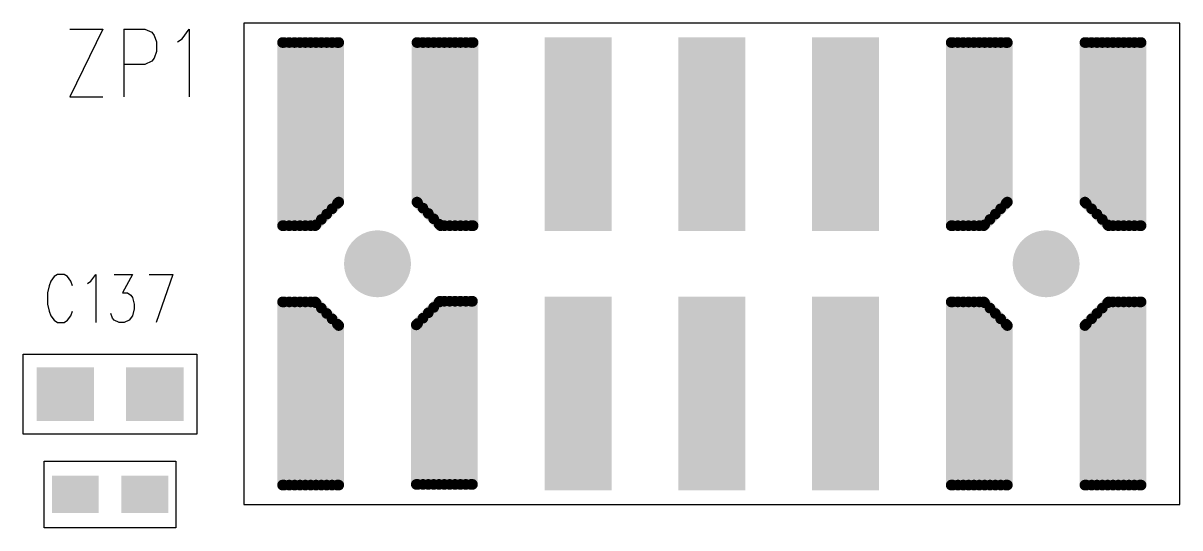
# Model space of a CAD drawing. Extents: x 12040 to 27945, y 10799 to 21199.
# Drawn here: x 17645 to 18510, y 17386 to 17763 of the extents above; entities that cross this region are included whole.
import ezdxf

# ---------------------------------------------------------------- set-up
doc = ezdxf.new("R2010")
doc.units = 0
doc.header["$MEASUREMENT"] = 0
doc.layers.add('ASSYDWGBOT_PHO', color=7, linetype='Continuous')

msp = doc.modelspace()

# ---------------------------------------------------------------- linework, layer by layer
at = {"layer": 'ASSYDWGBOT_PHO'}
for points in [[(17704.5, 17758.659), (17680, 17708.12)], [(17680, 17758.659), (17704.5, 17758.659)], [(17720.249, 17758.659), (17720.249, 17708.12)], [(17720.249, 17758.659), (17736, 17758.659)], [(17736, 17758.659), (17741.249, 17756.25)], [(17764, 17751.44), (17769.251, 17758.659)], [(17769.251, 17758.659), (17769.251, 17708.12)], [(18510, 17763.13), (17809.999, 17763.13)], [(17809.999, 17763.13), (17809.999, 17403.13)], [(18510, 17403.13), (18510, 17763.13)], [(17741.249, 17756.25), (17743, 17753.839)], [(17743, 17753.839), (17744.749, 17749.029)], [(17760.5, 17749.029), (17764, 17751.44)], [(17744.749, 17741.81), (17743, 17737)], [(17744.749, 17749.029), (17744.749, 17741.81)], [(17741.249, 17734.591), (17736, 17732.189)], [(17743, 17737), (17741.249, 17734.591)], [(17736, 17732.189), (17720.249, 17732.189)], [(17680, 17708.12), (17704.5, 17708.12)], [(17665.621, 17570.08), (17664.37, 17566.641)], [(17668.119, 17573.521), (17665.621, 17570.08)], [(17670.62, 17575.23), (17668.119, 17573.521)], [(17675.619, 17575.23), (17670.62, 17575.23)], [(17678.12, 17573.521), (17675.619, 17575.23)], [(17680.62, 17570.08), (17678.12, 17573.521)], [(17681.87, 17566.641), (17680.62, 17570.08)], [(17693.119, 17568.359), (17695.62, 17570.08)], [(17695.62, 17570.08), (17699.369, 17575.23)], [(17699.369, 17575.23), (17699.369, 17539.141)], [(17713.12, 17575.23), (17726.87, 17575.23)], [(17726.87, 17575.23), (17719.37, 17561.48)], [(17739.37, 17575.23), (17756.87, 17575.23)], [(17756.87, 17575.23), (17744.37, 17539.141)], [(17664.37, 17566.641), (17663.12, 17561.48)], [(17663.12, 17561.48), (17663.12, 17552.891)], [(17719.37, 17561.48), (17723.12, 17561.48)], [(17723.12, 17561.48), (17725.62, 17559.771)], [(17725.62, 17559.771), (17726.87, 17558.05)], [(17663.12, 17552.891), (17664.37, 17547.729)], [(17726.87, 17558.05), (17728.121, 17552.891)], [(17728.121, 17552.891), (17728.121, 17549.45)], [(17664.37, 17547.729), (17665.621, 17544.3)], [(17665.621, 17544.3), (17668.119, 17540.859)], [(17678.12, 17540.859), (17680.62, 17544.3)], [(17680.62, 17544.3), (17681.87, 17547.729)], [(17711.87, 17542.58), (17710.621, 17546.021)], [(17713.12, 17540.859), (17711.87, 17542.58)], [(17726.87, 17544.3), (17724.369, 17540.859)], [(17728.121, 17549.45), (17726.87, 17544.3)], [(17668.119, 17540.859), (17670.62, 17539.141)], [(17670.62, 17539.141), (17675.619, 17539.141)], [(17675.619, 17539.141), (17678.12, 17540.859)], [(17716.869, 17539.141), (17713.12, 17540.859)], [(17720.619, 17539.141), (17716.869, 17539.141)], [(17724.369, 17540.859), (17720.619, 17539.141)], [(17645, 17455.629), (17645, 17515.631)], [(17645, 17515.631), (17775, 17515.631)], [(17775, 17515.631), (17775, 17455.629)], [(17775, 17455.629), (17645, 17455.629)], [(17660.789, 17385.63), (17660.789, 17435.631)], [(17660.789, 17435.631), (17759.211, 17435.631)], [(17759.211, 17435.631), (17759.211, 17385.63)], [(17809.999, 17403.13), (18510, 17403.13)], [(17759.211, 17385.63), (17660.789, 17385.63)]]:
    msp.add_lwpolyline(points, dxfattribs=at)
for points, const_width in [([(17881.001, 17748.631), (17839.001, 17748.631)], 8), ([(17839.001, 17748.631), (17839.001, 17611.629)], 8), ([(17840, 17611.629), (17840, 17748.631)], 8), ([(17844, 17611.629), (17844, 17748.631)], 8), ([(17848, 17611.629), (17848, 17748.631)], 8), ([(17851.999, 17611.629), (17851.999, 17748.631)], 8), ([(17856.001, 17611.629), (17856.001, 17748.631)], 8), ([(17860.001, 17611.629), (17860.001, 17748.631)], 8), ([(17864, 17612.28), (17864, 17748.631)], 8), ([(17868, 17616.28), (17868, 17748.631)], 8), ([(17872, 17620.279), (17872, 17748.631)], 8), ([(17875.999, 17624.281), (17875.999, 17748.631)], 8), ([(17879.999, 17628.281), (17879.999, 17748.631)], 8), ([(17881.001, 17629.28), (17881.001, 17748.631)], 8), ([(17981.501, 17748.631), (17939.501, 17748.631)], 8), ([(17939.501, 17748.631), (17939.501, 17629.28)], 8), ([(17940.001, 17628.78), (17940.001, 17748.631)], 8), ([(17944, 17624.781), (17944, 17748.631)], 8), ([(17948, 17620.781), (17948, 17748.631)], 8), ([(17952, 17616.779), (17952, 17748.631)], 8), ([(17955.999, 17612.78), (17955.999, 17748.631)], 8), ([(17959.999, 17611.629), (17959.999, 17748.631)], 8), ([(17964.001, 17611.629), (17964.001, 17748.631)], 8), ([(17968, 17611.629), (17968, 17748.631)], 8), ([(17972, 17611.629), (17972, 17748.631)], 8), ([(17976, 17611.629), (17976, 17748.631)], 8), ([(17980, 17611.629), (17980, 17748.631)], 8), ([(17981.501, 17611.629), (17981.501, 17748.631)], 8), ([(18059.999, 17727.631), (18059.999, 17632.629)], 50), ([(18160, 17727.631), (18160, 17632.629)], 50), ([(18260, 17727.631), (18260, 17632.629)], 50), ([(18381.001, 17748.631), (18339.001, 17748.631)], 8), ([(18339.001, 17748.631), (18339.001, 17611.629)], 8), ([(18340, 17611.629), (18340, 17748.631)], 8), ([(18344, 17611.629), (18344, 17748.631)], 8), ([(18348, 17611.629), (18348, 17748.631)], 8), ([(18351.999, 17611.629), (18351.999, 17748.631)], 8), ([(18356.001, 17611.629), (18356.001, 17748.631)], 8), ([(18360.001, 17611.629), (18360.001, 17748.631)], 8), ([(18364, 17612.28), (18364, 17748.631)], 8), ([(18368, 17616.28), (18368, 17748.631)], 8), ([(18372, 17620.279), (18372, 17748.631)], 8), ([(18375.999, 17624.281), (18375.999, 17748.631)], 8), ([(18379.999, 17628.281), (18379.999, 17748.631)], 8), ([(18381.001, 17629.28), (18381.001, 17748.631)], 8), ([(18481.001, 17748.631), (18438.999, 17748.631)], 8), ([(18438.999, 17748.631), (18438.999, 17629.28)], 8), ([(18440.001, 17628.281), (18440.001, 17748.631)], 8), ([(18444, 17624.281), (18444, 17748.631)], 8), ([(18448, 17620.279), (18448, 17748.631)], 8), ([(18452, 17616.28), (18452, 17748.631)], 8), ([(18455.999, 17612.28), (18455.999, 17748.631)], 8), ([(18459.999, 17611.629), (18459.999, 17748.631)], 8), ([(18464.001, 17611.629), (18464.001, 17748.631)], 8), ([(18468, 17611.629), (18468, 17748.631)], 8), ([(18472, 17611.629), (18472, 17748.631)], 8), ([(18476, 17611.629), (18476, 17748.631)], 8), ([(18480, 17611.629), (18480, 17748.631)], 8), ([(18481.001, 17611.629), (18481.001, 17748.631)], 8), ([(17863.34, 17611.629), (17881.001, 17629.28)], 8), ([(17939.501, 17629.28), (17957.161, 17611.629)], 8), ([(18363.34, 17611.629), (18381.001, 17629.28)], 8), ([(18438.999, 17629.28), (18456.659, 17611.629)], 8), ([(17839.001, 17611.629), (17863.34, 17611.629)], 8), ([(17957.161, 17611.629), (17981.501, 17611.629)], 8), ([(18339.001, 17611.629), (18363.34, 17611.629)], 8), ([(18456.659, 17611.629), (18481.001, 17611.629)], 8), ([(17863.34, 17554.63), (17839.001, 17554.63)], 8), ([(17839.001, 17554.63), (17839.001, 17417.629)], 8), ([(17840, 17417.629), (17840, 17554.63)], 8), ([(17844, 17417.629), (17844, 17554.63)], 8), ([(17848, 17417.629), (17848, 17554.63)], 8), ([(17851.999, 17417.629), (17851.999, 17554.63)], 8), ([(17856.001, 17417.629), (17856.001, 17554.63)], 8), ([(17860.001, 17417.629), (17860.001, 17554.63)], 8), ([(17881.001, 17536.97), (17863.34, 17554.63)], 8), ([(17864, 17417.629), (17864, 17553.97)], 8), ([(17868, 17417.629), (17868, 17549.971)], 8), ([(17956.659, 17555.13), (17938.999, 17537.47)], 8), ([(17952, 17418.131), (17952, 17550.47)], 8), ([(17955.999, 17418.131), (17955.999, 17554.47)], 8), ([(17981.001, 17555.13), (17956.659, 17555.13)], 8), ([(17959.999, 17418.131), (17959.999, 17555.13)], 8), ([(17964.001, 17418.131), (17964.001, 17555.13)], 8), ([(17968, 17418.131), (17968, 17555.13)], 8), ([(17972, 17418.131), (17972, 17555.13)], 8), ([(17976, 17418.131), (17976, 17555.13)], 8), ([(17980, 17418.131), (17980, 17555.13)], 8), ([(17981.001, 17418.131), (17981.001, 17555.13)], 8), ([(18059.999, 17533.63), (18059.999, 17438.629)], 50), ([(18160, 17533.63), (18160, 17438.629)], 50), ([(18260, 17533.63), (18260, 17438.629)], 50), ([(18363.34, 17554.63), (18339.001, 17554.63)], 8), ([(18339.001, 17554.63), (18339.001, 17417.629)], 8), ([(18340, 17417.629), (18340, 17554.63)], 8), ([(18344, 17417.629), (18344, 17554.63)], 8), ([(18348, 17417.629), (18348, 17554.63)], 8), ([(18351.999, 17417.629), (18351.999, 17554.63)], 8), ([(18356.001, 17417.629), (18356.001, 17554.63)], 8), ([(18360.001, 17417.629), (18360.001, 17554.63)], 8), ([(18381.001, 17536.97), (18363.34, 17554.63)], 8), ([(18364, 17417.629), (18364, 17553.97)], 8), ([(18368, 17417.629), (18368, 17549.971)], 8), ([(18456.659, 17554.63), (18438.999, 17536.97)], 8), ([(18452, 17417.629), (18452, 17549.971)], 8), ([(18455.999, 17417.629), (18455.999, 17553.97)], 8), ([(18481.001, 17554.63), (18456.659, 17554.63)], 8), ([(18459.999, 17417.629), (18459.999, 17554.63)], 8), ([(18464.001, 17417.629), (18464.001, 17554.63)], 8), ([(18468, 17417.629), (18468, 17554.63)], 8), ([(18472, 17417.629), (18472, 17554.63)], 8), ([(18476, 17417.629), (18476, 17554.63)], 8), ([(18480, 17417.629), (18480, 17554.63)], 8), ([(18481.001, 17417.629), (18481.001, 17554.63)], 8), ([(17872, 17417.629), (17872, 17545.971)], 8), ([(17875.999, 17417.629), (17875.999, 17541.969)], 8), ([(17940.001, 17418.131), (17940.001, 17538.469)], 8), ([(17944, 17418.131), (17944, 17542.471)], 8), ([(17948, 17418.131), (17948, 17546.471)], 8), ([(18372, 17417.629), (18372, 17545.971)], 8), ([(18375.999, 17417.629), (18375.999, 17541.969)], 8), ([(18444, 17417.629), (18444, 17541.969)], 8), ([(18448, 17417.629), (18448, 17545.971)], 8), ([(17879.999, 17417.629), (17879.999, 17537.97)], 8), ([(17881.001, 17417.629), (17881.001, 17536.97)], 8), ([(17938.999, 17537.47), (17938.999, 17418.131)], 8), ([(18379.999, 17417.629), (18379.999, 17537.97)], 8), ([(18381.001, 17417.629), (18381.001, 17536.97)], 8), ([(18438.999, 17536.97), (18438.999, 17417.629)], 8), ([(18440.001, 17417.629), (18440.001, 17537.97)], 8), ([(17677.999, 17485.63), (17674.999, 17485.63)], 40), ([(17745.001, 17485.63), (17742.001, 17485.63)], 40), ([(17687.5, 17410.629), (17680.5, 17410.629)], 28), ([(17687.5, 17410.629), (17680.5, 17410.629)], 28), ([(17739.5, 17410.629), (17732.5, 17410.629)], 28), ([(17739.5, 17410.629), (17732.5, 17410.629)], 28), ([(17839.001, 17417.629), (17881.001, 17417.629)], 8), ([(17938.999, 17418.131), (17981.001, 17418.131)], 8), ([(18339.001, 17417.629), (18381.001, 17417.629)], 8), ([(18438.999, 17417.629), (18481.001, 17417.629)], 8)]:
    msp.add_lwpolyline(points, dxfattribs=dict(at, const_width=const_width))
at = {"layer": 'ASSYDWGBOT_PHO', "const_width": 4}
for points in [[(17837.001, 17748.631, 1), (17841.001, 17748.631, 1)], [(17837.001, 17748.631, 1), (17841.001, 17748.631, 1)], [(17838, 17748.631, 1), (17842, 17748.631, 1)], [(17842, 17748.631, 1), (17846, 17748.631, 1)], [(17846, 17748.631, 1), (17850, 17748.631, 1)], [(17849.999, 17748.631, 1), (17853.999, 17748.631, 1)], [(17854.001, 17748.631, 1), (17858.001, 17748.631, 1)], [(17858.001, 17748.631, 1), (17862.001, 17748.631, 1)], [(17862, 17748.631, 1), (17866, 17748.631, 1)], [(17866, 17748.631, 1), (17870, 17748.631, 1)], [(17870, 17748.631, 1), (17874, 17748.631, 1)], [(17873.999, 17748.631, 1), (17877.999, 17748.631, 1)], [(17877.999, 17748.631, 1), (17881.999, 17748.631, 1)], [(17879.001, 17748.631, 1), (17883.001, 17748.631, 1)], [(17879.001, 17748.631, 1), (17883.001, 17748.631, 1)], [(17937.501, 17748.631, 1), (17941.501, 17748.631, 1)], [(17937.501, 17748.631, 1), (17941.501, 17748.631, 1)], [(17938.001, 17748.631, 1), (17942.001, 17748.631, 1)], [(17942, 17748.631, 1), (17946, 17748.631, 1)], [(17946, 17748.631, 1), (17950, 17748.631, 1)], [(17950, 17748.631, 1), (17954, 17748.631, 1)], [(17953.999, 17748.631, 1), (17957.999, 17748.631, 1)], [(17957.999, 17748.631, 1), (17961.999, 17748.631, 1)], [(17962.001, 17748.631, 1), (17966.001, 17748.631, 1)], [(17966, 17748.631, 1), (17970, 17748.631, 1)], [(17970, 17748.631, 1), (17974, 17748.631, 1)], [(17974, 17748.631, 1), (17978, 17748.631, 1)], [(17978, 17748.631, 1), (17982, 17748.631, 1)], [(17979.501, 17748.631, 1), (17983.501, 17748.631, 1)], [(17979.501, 17748.631, 1), (17983.501, 17748.631, 1)], [(18337.001, 17748.631, 1), (18341.001, 17748.631, 1)], [(18337.001, 17748.631, 1), (18341.001, 17748.631, 1)], [(18338, 17748.631, 1), (18342, 17748.631, 1)], [(18342, 17748.631, 1), (18346, 17748.631, 1)], [(18346, 17748.631, 1), (18350, 17748.631, 1)], [(18349.999, 17748.631, 1), (18353.999, 17748.631, 1)], [(18354.001, 17748.631, 1), (18358.001, 17748.631, 1)], [(18358.001, 17748.631, 1), (18362.001, 17748.631, 1)], [(18362, 17748.631, 1), (18366, 17748.631, 1)], [(18366, 17748.631, 1), (18370, 17748.631, 1)], [(18370, 17748.631, 1), (18374, 17748.631, 1)], [(18373.999, 17748.631, 1), (18377.999, 17748.631, 1)], [(18377.999, 17748.631, 1), (18381.999, 17748.631, 1)], [(18379.001, 17748.631, 1), (18383.001, 17748.631, 1)], [(18379.001, 17748.631, 1), (18383.001, 17748.631, 1)], [(18436.999, 17748.631, 1), (18440.999, 17748.631, 1)], [(18436.999, 17748.631, 1), (18440.999, 17748.631, 1)], [(18438.001, 17748.631, 1), (18442.001, 17748.631, 1)], [(18442, 17748.631, 1), (18446, 17748.631, 1)], [(18446, 17748.631, 1), (18450, 17748.631, 1)], [(18450, 17748.631, 1), (18454, 17748.631, 1)], [(18453.999, 17748.631, 1), (18457.999, 17748.631, 1)], [(18457.999, 17748.631, 1), (18461.999, 17748.631, 1)], [(18462.001, 17748.631, 1), (18466.001, 17748.631, 1)], [(18466, 17748.631, 1), (18470, 17748.631, 1)], [(18470, 17748.631, 1), (18474, 17748.631, 1)], [(18474, 17748.631, 1), (18478, 17748.631, 1)], [(18478, 17748.631, 1), (18482, 17748.631, 1)], [(18479.001, 17748.631, 1), (18483.001, 17748.631, 1)], [(18479.001, 17748.631, 1), (18483.001, 17748.631, 1)], [(17877.999, 17628.281, 1), (17881.999, 17628.281, 1)], [(17879.001, 17629.28, 1), (17883.001, 17629.28, 1)], [(17879.001, 17629.28, 1), (17883.001, 17629.28, 1)], [(17937.501, 17629.28, 1), (17941.501, 17629.28, 1)], [(17937.501, 17629.28, 1), (17941.501, 17629.28, 1)], [(17938.001, 17628.78, 1), (17942.001, 17628.78, 1)], [(17942, 17624.781, 1), (17946, 17624.781, 1)], [(18377.999, 17628.281, 1), (18381.999, 17628.281, 1)], [(18379.001, 17629.28, 1), (18383.001, 17629.28, 1)], [(18379.001, 17629.28, 1), (18383.001, 17629.28, 1)], [(18436.999, 17629.28, 1), (18440.999, 17629.28, 1)], [(18436.999, 17629.28, 1), (18440.999, 17629.28, 1)], [(18438.001, 17628.281, 1), (18442.001, 17628.281, 1)], [(17866, 17616.28, 1), (17870, 17616.28, 1)], [(17870, 17620.279, 1), (17874, 17620.279, 1)], [(17873.999, 17624.281, 1), (17877.999, 17624.281, 1)], [(17946, 17620.781, 1), (17950, 17620.781, 1)], [(17950, 17616.779, 1), (17954, 17616.779, 1)], [(18366, 17616.28, 1), (18370, 17616.28, 1)], [(18370, 17620.279, 1), (18374, 17620.279, 1)], [(18373.999, 17624.281, 1), (18377.999, 17624.281, 1)], [(18442, 17624.281, 1), (18446, 17624.281, 1)], [(18446, 17620.279, 1), (18450, 17620.279, 1)], [(18450, 17616.28, 1), (18454, 17616.28, 1)], [(17837.001, 17611.629, 1), (17841.001, 17611.629, 1)], [(17837.001, 17611.629, 1), (17841.001, 17611.629, 1)], [(17838, 17611.629, 1), (17842, 17611.629, 1)], [(17842, 17611.629, 1), (17846, 17611.629, 1)], [(17846, 17611.629, 1), (17850, 17611.629, 1)], [(17849.999, 17611.629, 1), (17853.999, 17611.629, 1)], [(17854.001, 17611.629, 1), (17858.001, 17611.629, 1)], [(17858.001, 17611.629, 1), (17862.001, 17611.629, 1)], [(17861.34, 17611.629, 1), (17865.34, 17611.629, 1)], [(17861.34, 17611.629, 1), (17865.34, 17611.629, 1)], [(17862, 17612.28, 1), (17866, 17612.28, 1)], [(17953.999, 17612.78, 1), (17957.999, 17612.78, 1)], [(17955.161, 17611.629, 1), (17959.161, 17611.629, 1)], [(17955.161, 17611.629, 1), (17959.161, 17611.629, 1)], [(17957.999, 17611.629, 1), (17961.999, 17611.629, 1)], [(17962.001, 17611.629, 1), (17966.001, 17611.629, 1)], [(17966, 17611.629, 1), (17970, 17611.629, 1)], [(17970, 17611.629, 1), (17974, 17611.629, 1)], [(17974, 17611.629, 1), (17978, 17611.629, 1)], [(17978, 17611.629, 1), (17982, 17611.629, 1)], [(17979.501, 17611.629, 1), (17983.501, 17611.629, 1)], [(17979.501, 17611.629, 1), (17983.501, 17611.629, 1)], [(18337.001, 17611.629, 1), (18341.001, 17611.629, 1)], [(18337.001, 17611.629, 1), (18341.001, 17611.629, 1)], [(18338, 17611.629, 1), (18342, 17611.629, 1)], [(18342, 17611.629, 1), (18346, 17611.629, 1)], [(18346, 17611.629, 1), (18350, 17611.629, 1)], [(18349.999, 17611.629, 1), (18353.999, 17611.629, 1)], [(18354.001, 17611.629, 1), (18358.001, 17611.629, 1)], [(18358.001, 17611.629, 1), (18362.001, 17611.629, 1)], [(18361.34, 17611.629, 1), (18365.34, 17611.629, 1)], [(18361.34, 17611.629, 1), (18365.34, 17611.629, 1)], [(18362, 17612.28, 1), (18366, 17612.28, 1)], [(18453.999, 17612.28, 1), (18457.999, 17612.28, 1)], [(18454.659, 17611.629, 1), (18458.659, 17611.629, 1)], [(18454.659, 17611.629, 1), (18458.659, 17611.629, 1)], [(18457.999, 17611.629, 1), (18461.999, 17611.629, 1)], [(18462.001, 17611.629, 1), (18466.001, 17611.629, 1)], [(18466, 17611.629, 1), (18470, 17611.629, 1)], [(18470, 17611.629, 1), (18474, 17611.629, 1)], [(18474, 17611.629, 1), (18478, 17611.629, 1)], [(18478, 17611.629, 1), (18482, 17611.629, 1)], [(18479.001, 17611.629, 1), (18483.001, 17611.629, 1)], [(18479.001, 17611.629, 1), (18483.001, 17611.629, 1)], [(17837.001, 17554.63, 1), (17841.001, 17554.63, 1)], [(17837.001, 17554.63, 1), (17841.001, 17554.63, 1)], [(17838, 17554.63, 1), (17842, 17554.63, 1)], [(17842, 17554.63, 1), (17846, 17554.63, 1)], [(17846, 17554.63, 1), (17850, 17554.63, 1)], [(17849.999, 17554.63, 1), (17853.999, 17554.63, 1)], [(17854.001, 17554.63, 1), (17858.001, 17554.63, 1)], [(17858.001, 17554.63, 1), (17862.001, 17554.63, 1)], [(17861.34, 17554.63, 1), (17865.34, 17554.63, 1)], [(17861.34, 17554.63, 1), (17865.34, 17554.63, 1)], [(17862, 17553.97, 1), (17866, 17553.97, 1)], [(17866, 17549.971, 1), (17870, 17549.971, 1)], [(17950, 17550.47, 1), (17954, 17550.47, 1)], [(17953.999, 17554.47, 1), (17957.999, 17554.47, 1)], [(17954.659, 17555.13, 1), (17958.659, 17555.13, 1)], [(17954.659, 17555.13, 1), (17958.659, 17555.13, 1)], [(17957.999, 17555.13, 1), (17961.999, 17555.13, 1)], [(17962.001, 17555.13, 1), (17966.001, 17555.13, 1)], [(17966, 17555.13, 1), (17970, 17555.13, 1)], [(17970, 17555.13, 1), (17974, 17555.13, 1)], [(17974, 17555.13, 1), (17978, 17555.13, 1)], [(17978, 17555.13, 1), (17982, 17555.13, 1)], [(17979.001, 17555.13, 1), (17983.001, 17555.13, 1)], [(17979.001, 17555.13, 1), (17983.001, 17555.13, 1)], [(18337.001, 17554.63, 1), (18341.001, 17554.63, 1)], [(18337.001, 17554.63, 1), (18341.001, 17554.63, 1)], [(18338, 17554.63, 1), (18342, 17554.63, 1)], [(18342, 17554.63, 1), (18346, 17554.63, 1)], [(18346, 17554.63, 1), (18350, 17554.63, 1)], [(18349.999, 17554.63, 1), (18353.999, 17554.63, 1)], [(18354.001, 17554.63, 1), (18358.001, 17554.63, 1)], [(18358.001, 17554.63, 1), (18362.001, 17554.63, 1)], [(18361.34, 17554.63, 1), (18365.34, 17554.63, 1)], [(18361.34, 17554.63, 1), (18365.34, 17554.63, 1)], [(18362, 17553.97, 1), (18366, 17553.97, 1)], [(18366, 17549.971, 1), (18370, 17549.971, 1)], [(18450, 17549.971, 1), (18454, 17549.971, 1)], [(18453.999, 17553.97, 1), (18457.999, 17553.97, 1)], [(18454.659, 17554.63, 1), (18458.659, 17554.63, 1)], [(18454.659, 17554.63, 1), (18458.659, 17554.63, 1)], [(18457.999, 17554.63, 1), (18461.999, 17554.63, 1)], [(18462.001, 17554.63, 1), (18466.001, 17554.63, 1)], [(18466, 17554.63, 1), (18470, 17554.63, 1)], [(18470, 17554.63, 1), (18474, 17554.63, 1)], [(18474, 17554.63, 1), (18478, 17554.63, 1)], [(18478, 17554.63, 1), (18482, 17554.63, 1)], [(18479.001, 17554.63, 1), (18483.001, 17554.63, 1)], [(18479.001, 17554.63, 1), (18483.001, 17554.63, 1)], [(17870, 17545.971, 1), (17874, 17545.971, 1)], [(17873.999, 17541.969, 1), (17877.999, 17541.969, 1)], [(17938.001, 17538.469, 1), (17942.001, 17538.469, 1)], [(17942, 17542.471, 1), (17946, 17542.471, 1)], [(17946, 17546.471, 1), (17950, 17546.471, 1)], [(18370, 17545.971, 1), (18374, 17545.971, 1)], [(18373.999, 17541.969, 1), (18377.999, 17541.969, 1)], [(18442, 17541.969, 1), (18446, 17541.969, 1)], [(18446, 17545.971, 1), (18450, 17545.971, 1)], [(17877.999, 17537.97, 1), (17881.999, 17537.97, 1)], [(17879.001, 17536.97, 1), (17883.001, 17536.97, 1)], [(17879.001, 17536.97, 1), (17883.001, 17536.97, 1)], [(17936.999, 17537.47, 1), (17940.999, 17537.47, 1)], [(17936.999, 17537.47, 1), (17940.999, 17537.47, 1)], [(18377.999, 17537.97, 1), (18381.999, 17537.97, 1)], [(18379.001, 17536.97, 1), (18383.001, 17536.97, 1)], [(18379.001, 17536.97, 1), (18383.001, 17536.97, 1)], [(18436.999, 17536.97, 1), (18440.999, 17536.97, 1)], [(18436.999, 17536.97, 1), (18440.999, 17536.97, 1)], [(18438.001, 17537.97, 1), (18442.001, 17537.97, 1)], [(17837.001, 17417.629, 1), (17841.001, 17417.629, 1)], [(17837.001, 17417.629, 1), (17841.001, 17417.629, 1)], [(17838, 17417.629, 1), (17842, 17417.629, 1)], [(17842, 17417.629, 1), (17846, 17417.629, 1)], [(17846, 17417.629, 1), (17850, 17417.629, 1)], [(17849.999, 17417.629, 1), (17853.999, 17417.629, 1)], [(17854.001, 17417.629, 1), (17858.001, 17417.629, 1)], [(17858.001, 17417.629, 1), (17862.001, 17417.629, 1)], [(17862, 17417.629, 1), (17866, 17417.629, 1)], [(17866, 17417.629, 1), (17870, 17417.629, 1)], [(17870, 17417.629, 1), (17874, 17417.629, 1)], [(17873.999, 17417.629, 1), (17877.999, 17417.629, 1)], [(17877.999, 17417.629, 1), (17881.999, 17417.629, 1)], [(17879.001, 17417.629, 1), (17883.001, 17417.629, 1)], [(17879.001, 17417.629, 1), (17883.001, 17417.629, 1)], [(17936.999, 17418.131, 1), (17940.999, 17418.131, 1)], [(17936.999, 17418.131, 1), (17940.999, 17418.131, 1)], [(17938.001, 17418.131, 1), (17942.001, 17418.131, 1)], [(17942, 17418.131, 1), (17946, 17418.131, 1)], [(17946, 17418.131, 1), (17950, 17418.131, 1)], [(17950, 17418.131, 1), (17954, 17418.131, 1)], [(17953.999, 17418.131, 1), (17957.999, 17418.131, 1)], [(17957.999, 17418.131, 1), (17961.999, 17418.131, 1)], [(17962.001, 17418.131, 1), (17966.001, 17418.131, 1)], [(17966, 17418.131, 1), (17970, 17418.131, 1)], [(17970, 17418.131, 1), (17974, 17418.131, 1)], [(17974, 17418.131, 1), (17978, 17418.131, 1)], [(17978, 17418.131, 1), (17982, 17418.131, 1)], [(17979.001, 17418.131, 1), (17983.001, 17418.131, 1)], [(17979.001, 17418.131, 1), (17983.001, 17418.131, 1)], [(18337.001, 17417.629, 1), (18341.001, 17417.629, 1)], [(18337.001, 17417.629, 1), (18341.001, 17417.629, 1)], [(18338, 17417.629, 1), (18342, 17417.629, 1)], [(18342, 17417.629, 1), (18346, 17417.629, 1)], [(18346, 17417.629, 1), (18350, 17417.629, 1)], [(18349.999, 17417.629, 1), (18353.999, 17417.629, 1)], [(18354.001, 17417.629, 1), (18358.001, 17417.629, 1)], [(18358.001, 17417.629, 1), (18362.001, 17417.629, 1)], [(18362, 17417.629, 1), (18366, 17417.629, 1)], [(18366, 17417.629, 1), (18370, 17417.629, 1)], [(18370, 17417.629, 1), (18374, 17417.629, 1)], [(18373.999, 17417.629, 1), (18377.999, 17417.629, 1)], [(18377.999, 17417.629, 1), (18381.999, 17417.629, 1)], [(18379.001, 17417.629, 1), (18383.001, 17417.629, 1)], [(18379.001, 17417.629, 1), (18383.001, 17417.629, 1)], [(18436.999, 17417.629, 1), (18440.999, 17417.629, 1)], [(18436.999, 17417.629, 1), (18440.999, 17417.629, 1)], [(18438.001, 17417.629, 1), (18442.001, 17417.629, 1)], [(18442, 17417.629, 1), (18446, 17417.629, 1)], [(18446, 17417.629, 1), (18450, 17417.629, 1)], [(18450, 17417.629, 1), (18454, 17417.629, 1)], [(18453.999, 17417.629, 1), (18457.999, 17417.629, 1)], [(18457.999, 17417.629, 1), (18461.999, 17417.629, 1)], [(18462.001, 17417.629, 1), (18466.001, 17417.629, 1)], [(18466, 17417.629, 1), (18470, 17417.629, 1)], [(18470, 17417.629, 1), (18474, 17417.629, 1)], [(18474, 17417.629, 1), (18478, 17417.629, 1)], [(18478, 17417.629, 1), (18482, 17417.629, 1)], [(18479.001, 17417.629, 1), (18483.001, 17417.629, 1)], [(18479.001, 17417.629, 1), (18483.001, 17417.629, 1)]]:
    msp.add_lwpolyline(points, format="xyb", close=True, dxfattribs=at)
at = {"layer": 'ASSYDWGBOT_PHO'}
for points, const_width in [([(17853.751, 17680.13, 1), (17866.251, 17680.13, 1), (17853.751, 17680.13)], 12.5), ([(17953.749, 17680.13, 1), (17966.249, 17680.13, 1), (17953.749, 17680.13)], 12.5), ([(18353.751, 17680.13, 1), (18366.251, 17680.13, 1), (18353.751, 17680.13)], 12.5), ([(18453.749, 17680.13, 1), (18466.249, 17680.13, 1), (18453.749, 17680.13)], 12.5), ([(17897.5, 17583.13, 1), (17922.5, 17583.13, 1), (17897.5, 17583.13)], 25), ([(18397.5, 17583.13, 1), (18422.5, 17583.13, 1), (18397.5, 17583.13)], 25), ([(17853.751, 17486.13, 1), (17866.251, 17486.13, 1), (17853.751, 17486.13)], 12.5), ([(17953.749, 17486.13, 1), (17966.249, 17486.13, 1), (17953.749, 17486.13)], 12.5), ([(18353.751, 17486.13, 1), (18366.251, 17486.13, 1), (18353.751, 17486.13)], 12.5), ([(18453.749, 17486.13, 1), (18466.249, 17486.13, 1), (18453.749, 17486.13)], 12.5)]:
    msp.add_lwpolyline(points, format="xyb", dxfattribs=dict(at, const_width=const_width))
for points in [[(18084.999, 17702.631), (18034.999, 17702.631), (18084.999, 17752.631), (18034.999, 17752.631)], [(18185, 17702.631), (18135, 17702.631), (18185, 17752.631), (18135, 17752.631)], [(18285, 17702.631), (18235, 17702.631), (18285, 17752.631), (18235, 17752.631)], [(18034.999, 17657.629), (18084.999, 17657.629), (18034.999, 17607.629), (18084.999, 17607.629)], [(18135, 17657.629), (18185, 17657.629), (18135, 17607.629), (18185, 17607.629)], [(18235, 17657.629), (18285, 17657.629), (18235, 17607.629), (18285, 17607.629)], [(18084.999, 17508.63), (18034.999, 17508.63), (18084.999, 17558.63), (18034.999, 17558.63)], [(18185, 17508.63), (18135, 17508.63), (18185, 17558.63), (18135, 17558.63)], [(18285, 17508.63), (18235, 17508.63), (18285, 17558.63), (18235, 17558.63)], [(17694.999, 17505.63), (17694.999, 17465.63), (17654.999, 17505.63), (17654.999, 17465.63)], [(17657.999, 17465.63), (17657.999, 17505.63), (17697.999, 17465.63), (17697.999, 17505.63)], [(17762.001, 17505.63), (17762.001, 17465.63), (17722.001, 17505.63), (17722.001, 17465.63)], [(17725.001, 17465.63), (17725.001, 17505.63), (17765.001, 17465.63), (17765.001, 17505.63)], [(18034.999, 17463.629), (18084.999, 17463.629), (18034.999, 17413.629), (18084.999, 17413.629)], [(18135, 17463.629), (18185, 17463.629), (18135, 17413.629), (18185, 17413.629)], [(18235, 17463.629), (18285, 17463.629), (18235, 17413.629), (18285, 17413.629)], [(17694.5, 17424.629), (17694.5, 17396.629), (17666.5, 17424.629), (17666.5, 17396.629)], [(17694.5, 17424.629), (17694.5, 17396.629), (17666.5, 17424.629), (17666.5, 17396.629)], [(17673.5, 17396.629), (17673.5, 17424.629), (17701.5, 17396.629), (17701.5, 17424.629)], [(17673.5, 17396.629), (17673.5, 17424.629), (17701.5, 17396.629), (17701.5, 17424.629)], [(17746.5, 17424.629), (17746.5, 17396.629), (17718.5, 17424.629), (17718.5, 17396.629)], [(17746.5, 17424.629), (17746.5, 17396.629), (17718.5, 17424.629), (17718.5, 17396.629)], [(17725.5, 17396.629), (17725.5, 17424.629), (17753.5, 17396.629), (17753.5, 17424.629)], [(17725.5, 17396.629), (17725.5, 17424.629), (17753.5, 17396.629), (17753.5, 17424.629)]]:
    msp.add_solid(points, dxfattribs=at)

doc.saveas('drawing.dxf')
